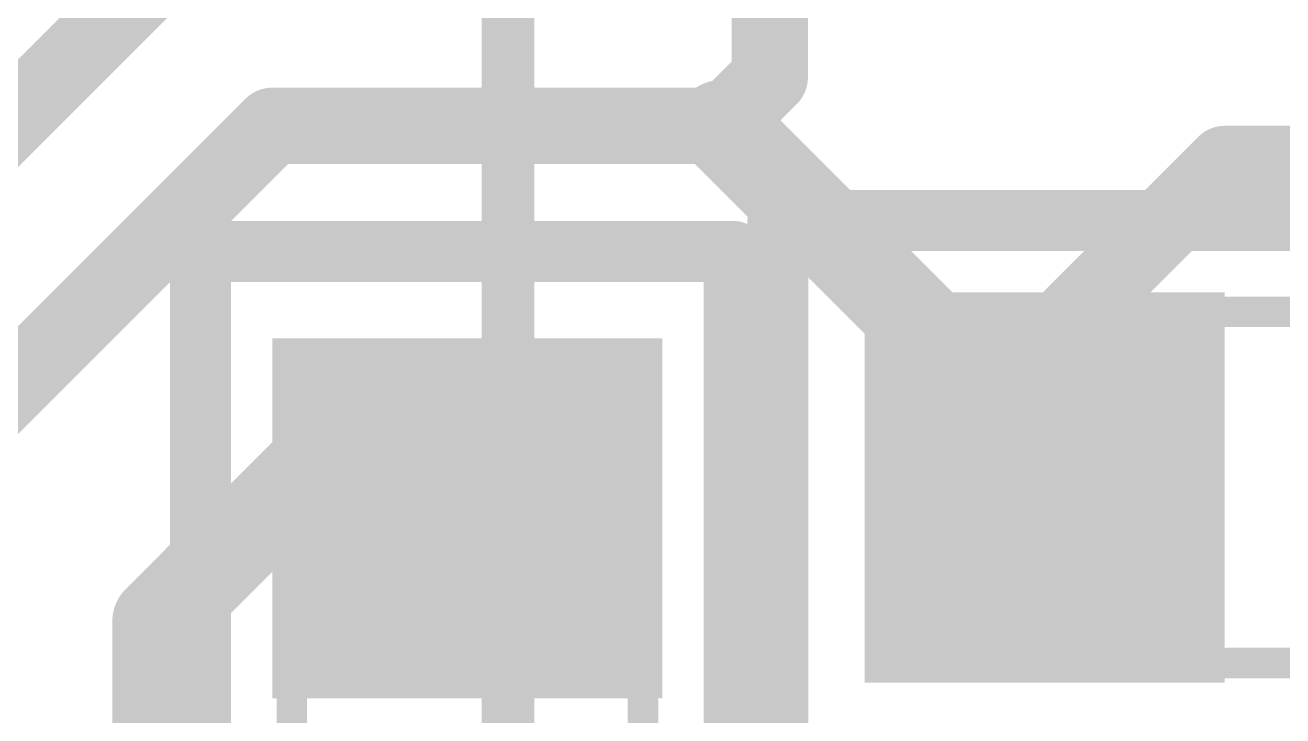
# Model space of a CAD drawing. Extents: x -9.6 to 36.9, y -15 to 36.6.
# Drawn here: x 8.828 to 13.02, y 6.289 to 8.59 of the extents above; entities that cross this region are included whole.
import ezdxf

# ---------------------------------------------------------------- set-up
doc = ezdxf.new("R2010")
doc.units = 0
for name, color, linetype in [('1', 12, 'CONTINUOUS'), ('21', 53, 'CONTINUOUS'), ('51', 53, 'CONTINUOUS')]:
    doc.layers.add(name, color=color, linetype=linetype)

# ---------------------------------------------------------------- blocks, each defined once
blk = doc.blocks.new('RECT')
blk.add_solid([(-0.5, -0.5), (0.5, -0.5), (-0.5, 0.5), (0.5, 0.5)])

msp = doc.modelspace()

# ---------------------------------------------------------------- linework, layer by layer
at = {"layer": '1'}
for points, const_width in [([(11.31, 9.35), (11.31, 8.417)], 0.254), ([(8.128, 7.62), (9.51, 9.002)], 0.254), ([(11.31, 8.417), (11.148, 8.255)], 0.254), ([(11.148, 8.255), (12.353, 7.05)], 0.3048), ([(8.563, 7.166), (9.652, 8.255)], 0.254), ([(9.652, 8.255), (11.148, 8.255)], 0.254), ([(12.827, 8.128), (12.319, 7.62)], 0.254), ([(15.2559, 8.128), (12.827, 8.128)], 0.254), ([(12.319, 7.62), (12.226, 7.493)], 0.254), ([(12.226, 7.493), (12.226, 7.05)], 0.254), ([(9.271, 6.604), (9.779, 7.112)], 0.3048), ([(9.779, 7.112), (10.137, 7.112)], 0.3048), ([(10.137, 7.112), (10.302, 6.947)], 0.3048), ([(12.353, 7.05), (12.226, 7.05)], 0.3048), ([(9.271, 4.953), (9.271, 6.604)], 0.3048)]:
    msp.add_lwpolyline(points, dxfattribs=dict(at, const_width=const_width))
for points, const_width in [([(11.3549, 8.3721, 1), (11.2651, 8.4619)], 0.127), ([(11.2465, 8.417, 1), (11.3735, 8.417)], 0.127), ([(11.2019, 8.3089, 1), (11.0941, 8.2011)], 0.1524), ([(9.652, 8.3185, 1), (9.652, 8.1915)], 0.127), ([(9.6969, 8.2101, 1), (9.6071, 8.2999)], 0.127), ([(11.1031, 8.2999, 1), (11.1929, 8.2101)], 0.127), ([(11.148, 8.1915, 1), (11.148, 8.3185)], 0.127), ([(12.827, 8.1915, 1), (12.827, 8.0645)], 0.127), ([(12.8719, 8.0831, 1), (12.7821, 8.1729)], 0.127), ([(12.2741, 7.6649, 1), (12.3639, 7.5751)], 0.127), ([(12.3702, 7.5825, 1), (12.2678, 7.6575)], 0.127), ([(12.2895, 7.493, 1), (12.1625, 7.493)], 0.127), ([(12.1748, 7.5305, 1), (12.2772, 7.4555)], 0.127), ([(9.779, 7.1882, 1), (9.779, 7.0358)], 0.1524), ([(9.8329, 7.0581, 1), (9.7251, 7.1659)], 0.1524), ([(10.1909, 7.1659, 1), (10.0831, 7.0581)], 0.1524), ([(10.137, 7.0358, 1), (10.137, 7.1882)], 0.1524), ([(12.226, 7.1262, 1), (12.226, 6.9738)], 0.1524), ([(12.2991, 6.9961, 1), (12.4069, 7.1039)], 0.1524), ([(12.353, 6.9738, 1), (12.353, 7.1262)], 0.1524), ([(12.1625, 7.05, 1), (12.2895, 7.05)], 0.127), ([(10.2481, 6.8931, 1), (10.3559, 7.0009)], 0.1524), ([(9.3472, 6.604, 1), (9.1948, 6.604)], 0.1524), ([(9.2171, 6.6579, 1), (9.3249, 6.5501)], 0.1524)]:
    msp.add_lwpolyline(points, format="xyb", dxfattribs=dict(at, const_width=const_width))
at = {"layer": '21', "const_width": 0.2032}
for points in [[(11.337, 7.939), (15.147, 7.939)], [(11.337, 6.161), (11.337, 7.939)], [(9.413, 4.026), (9.413, 7.836)], [(9.413, 7.836), (11.191, 7.836)], [(11.191, 7.836), (11.191, 4.026)]]:
    msp.add_lwpolyline(points, dxfattribs=at)
at = {"layer": '21', "const_width": 0.1016}
for points in [[(11.337, 7.9898, 1), (11.337, 7.8882)], [(11.3878, 7.939, 1), (11.2862, 7.939)], [(9.4638, 7.836, 1), (9.3622, 7.836)], [(9.413, 7.8868, 1), (9.413, 7.7852)], [(11.2418, 7.836, 1), (11.1402, 7.836)], [(11.191, 7.7852, 1), (11.191, 7.8868)]]:
    msp.add_lwpolyline(points, format="xyb", dxfattribs=at)
at = {"layer": '51'}
for points, const_width in [([(10.414, 10.033), (10.414, -7.792)], 0.13), ([(10.46, 10), (10.46, -14.904)], 0.13), ([(12.832, 7.635), (13.652, 7.635)], 0.1016), ([(12.832, 6.465), (13.652, 6.465)], 0.1016), ([(9.717, 6.341), (9.717, 5.521)], 0.1016), ([(10.887, 6.341), (10.887, 5.521)], 0.1016)]:
    msp.add_lwpolyline(points, dxfattribs=dict(at, const_width=const_width))
at = {"layer": '51', "const_width": 0.0508}
for points in [[(12.832, 7.6604, 1), (12.832, 7.6096)], [(12.832, 6.4904, 1), (12.832, 6.4396)], [(9.7424, 6.341, 1), (9.6916, 6.341)], [(10.9124, 6.341, 1), (10.8616, 6.341)]]:
    msp.add_lwpolyline(points, format="xyb", dxfattribs=at)

# ---------------------------------------------------------------- block references
at = {"layer": '1', "xscale": 1.2, "yscale": 1.3}
msp.add_blockref('RECT', (12.226, 7.05), dxfattribs=at)
at = {"layer": '1', "xscale": 1.2, "yscale": 1.3, "rotation": 270}
msp.add_blockref('RECT', (10.302, 6.947), dxfattribs=at)
at = {"layer": '51', "xscale": 0.65, "yscale": 1.3}
msp.add_blockref('RECT', (12.5002, 7.05), dxfattribs=at)
at = {"layer": '51', "xscale": 0.65, "yscale": 1.3, "rotation": 270}
msp.add_blockref('RECT', (10.302, 6.6728), dxfattribs=at)

doc.saveas('drawing.dxf')
